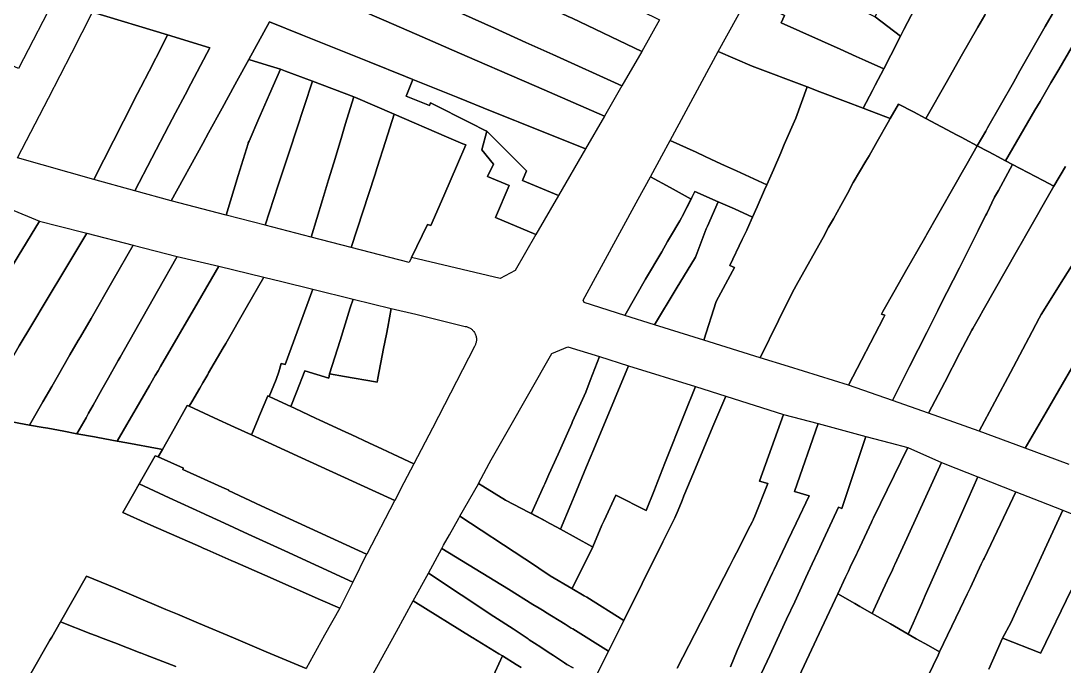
# Model space of a CAD drawing. Header units: metres. Extents: x 3 to 1005126, y 39 to 4383651.
# Drawn here: x 490361 to 490497.1, y 4371329.2 to 4371413.4 of the extents above; entities that cross this region are included whole.
import ezdxf

# ---------------------------------------------------------------- set-up
doc = ezdxf.new("R2010")
doc.units = ezdxf.units.M
doc.header["$MEASUREMENT"] = 0
doc.layers.add('TM_Llucmajor', color=7, linetype='Continuous')

msp = doc.modelspace()

# ---------------------------------------------------------------- linework, layer by layer
at = {"layer": 'TM_Llucmajor', "linetype": 'Continuous', "flags": 128}
for points in [[(490475.72, 4371411.37), (490472.38, 4371413.86), (490473.14, 4371415.47), (490474.72, 4371418.78), (490476.24, 4371421.89), (490476.47, 4371422.5), (490476.92, 4371423.66), (490477.83, 4371426.05), (490477.94, 4371426.33), (490479.63, 4371430.52), (490479.9, 4371431.2), (490479.63, 4371431.26), (490481.44, 4371436), (490485.55, 4371434.02), (490484.03, 4371429.07), (490485.1, 4371428.57), (490483.12, 4371424.47), (490482.8, 4371423.83), (490482.28, 4371424.07), (490480.87, 4371421.34), (490480.56, 4371420.76), (490478.5, 4371416.77), (490476.16, 4371412.25), (490475.72, 4371411.37)], [(490404.31, 4371427.28), (490401.5, 4371428.62), (490403.96, 4371433.55), (490406.93, 4371432.07), (490411.95, 4371429.57), (490414.69, 4371428.21), (490420.77, 4371425.18), (490423.59, 4371423.78), (490425.68, 4371422.74), (490428.38, 4371421.39), (490429.49, 4371420.84), (490431.2, 4371419.99), (490434.61, 4371418.29), (490444.28, 4371413.48), (490441.95, 4371409.38), (490432.89, 4371413.69), (490432.37, 4371413.93), (490429.06, 4371415.51), (490427.21, 4371416.39), (490425.35, 4371417.27), (490421.44, 4371419.13), (490415.86, 4371421.79), (490404.31, 4371427.28)], [(490343.76, 4371426.39), (490346.06, 4371430.82), (490347.94, 4371430.01), (490351.3, 4371428.57), (490352.85, 4371427.91), (490354.23, 4371427.32), (490354.8, 4371427.07), (490358.64, 4371425.43), (490363.23, 4371423.47), (490368.04, 4371421.41), (490365.75, 4371417), (490360.64, 4371407.16), (490351.75, 4371411.14), (490347.55, 4371413.02), (490345.96, 4371413.73), (490343.23, 4371414.95), (490338.83, 4371416.93), (490340.62, 4371420.35), (490343.5, 4371425.89), (490343.76, 4371426.39)], [(490401.74, 4371421.88), (490398.8, 4371423.21), (490399.31, 4371424.22), (490400.22, 4371426.06), (490401.2, 4371428.02), (490401.5, 4371428.62), (490404.31, 4371427.28), (490415.86, 4371421.79), (490421.44, 4371419.13), (490425.35, 4371417.27), (490427.21, 4371416.39), (490429.06, 4371415.51), (490432.37, 4371413.93), (490432.89, 4371413.69), (490441.95, 4371409.38), (490439.36, 4371404.89), (490430.35, 4371408.96), (490426.82, 4371410.55), (490422.75, 4371412.39), (490418.56, 4371414.29), (490417.33, 4371414.84), (490416.2, 4371415.35), (490401.74, 4371421.88)], [(490483.09, 4371398.45), (490479.01, 4371400.6), (490481.85, 4371405.59), (490483.64, 4371408.75), (490485.81, 4371412.55), (490486.71, 4371414.11), (490487.85, 4371416.12), (490490.6, 4371420.96), (490491.22, 4371420.68), (490495.49, 4371429.19), (490502.19, 4371425.94), (490496.87, 4371416.61), (490495.05, 4371413.43), (490494.59, 4371412.64), (490492.5, 4371408.96), (490491.28, 4371406.83), (490490.44, 4371405.33), (490487.05, 4371399.39), (490486.82, 4371398.98), (490485.72, 4371397.07), (490484.09, 4371397.93), (490483.69, 4371398.14), (490483.09, 4371398.45)], [(490487.13, 4371396.32), (490485.72, 4371397.07), (490486.82, 4371398.98), (490487.05, 4371399.39), (490490.44, 4371405.33), (490491.28, 4371406.83), (490492.5, 4371408.96), (490494.59, 4371412.64), (490495.05, 4371413.43), (490496.87, 4371416.61), (490502.19, 4371425.94), (490506.25, 4371423.97), (490503.34, 4371418.98), (490500.78, 4371414.6), (490498.88, 4371411.36), (490498.1, 4371410.01), (490496.35, 4371407.02), (490495.33, 4371405.28), (490493.91, 4371402.85), (490493.23, 4371401.69), (490489.39, 4371395.12), (490488.37, 4371395.68), (490487.87, 4371395.93), (490487.13, 4371396.32)], [(490408.62, 4371413.3), (490396.49, 4371418.57), (490398.37, 4371422.34), (490398.8, 4371423.21), (490401.74, 4371421.88), (490416.2, 4371415.35), (490417.33, 4371414.84), (490418.56, 4371414.29), (490422.75, 4371412.39), (490426.82, 4371410.55), (490430.35, 4371408.96), (490439.36, 4371404.89), (490437.08, 4371400.94), (490428.2, 4371404.79), (490424.68, 4371406.32), (490420.49, 4371408.14), (490417.19, 4371409.58), (490416.08, 4371410.06), (490413.29, 4371411.27), (490408.62, 4371413.3)], [(490467.82, 4371409.65), (490460.15, 4371413.09), (490460.59, 4371414.07), (490460.12, 4371414.28), (490455.73, 4371416.33), (490458.6, 4371421.07), (490462.76, 4371418.82), (490467.63, 4371416.32), (490470.1, 4371415.03), (490472.38, 4371413.86), (490475.72, 4371411.37), (490474.44, 4371408.87), (490473.51, 4371407.1), (490471.08, 4371408.19), (490469.94, 4371408.71), (490467.82, 4371409.65)], [(490463.53, 4371404.73), (490456.34, 4371407.45), (490451.94, 4371409.34), (490455.73, 4371416.33), (490460.12, 4371414.28), (490460.59, 4371414.07), (490460.15, 4371413.09), (490467.82, 4371409.65), (490469.94, 4371408.71), (490471.08, 4371408.19), (490473.51, 4371407.1), (490472.4, 4371404.95), (490472.05, 4371404.28), (490470.85, 4371401.95), (490468.53, 4371402.83), (490465.19, 4371404.1), (490463.53, 4371404.73)], [(490370.45, 4371392.68), (490360.53, 4371395.47), (490364.54, 4371403.27), (490367.58, 4371409.2), (490370.31, 4371414.5), (490380.09, 4371411.52), (490379.46, 4371410.28), (490377.68, 4371406.81), (490376.61, 4371404.72), (490376.18, 4371403.88), (490374.34, 4371400.29), (490370.45, 4371392.68)], [(490393.1, 4371407.57), (490390.69, 4371408.3), (490393.4, 4371413.23), (490397.7, 4371411.5), (490406.39, 4371408), (490411.11, 4371406.1), (490412.09, 4371405.71), (490411.22, 4371403.54), (490414.26, 4371402.32), (490414.4, 4371402.66), (490419.75, 4371399.98), (490421.44, 4371399.12), (490421.73, 4371398.97), (490421.1, 4371396.55), (490422.62, 4371394.68), (490421.84, 4371393.06), (490424.65, 4371391.9), (490422.87, 4371387.69), (490428.14, 4371385.47), (490425.43, 4371380.79), (490423.5, 4371379.77), (490411.92, 4371382.48), (490413.98, 4371386.78), (490414.43, 4371386.67), (490416.11, 4371390.54), (490417.9, 4371394.68), (490418.98, 4371397.17), (490418.62, 4371397.33), (490416.47, 4371398.25), (490409.66, 4371401.18), (490404.59, 4371403.36), (490404.37, 4371403.44), (490398.99, 4371405.47), (490395.49, 4371406.79), (490394.8, 4371407.05), (490393.1, 4371407.57)], [(490375.82, 4371391.2), (490370.45, 4371392.68), (490374.34, 4371400.29), (490376.18, 4371403.88), (490376.61, 4371404.72), (490377.68, 4371406.81), (490379.46, 4371410.28), (490380.09, 4371411.52), (490385.59, 4371409.85), (490384.38, 4371407.53), (490383.13, 4371405.14), (490382.38, 4371403.71), (490381.13, 4371401.34), (490380.27, 4371399.7), (490375.82, 4371391.2)], [(490387.73, 4371388.03), (490380.57, 4371389.89), (490384.67, 4371397.35), (490385.43, 4371398.74), (490387.2, 4371401.96), (490388.88, 4371405), (490389.14, 4371405.48), (490390.69, 4371408.3), (490393.1, 4371407.57), (490394.8, 4371407.05), (490393.38, 4371403.79), (490392.18, 4371401.03), (490392.01, 4371400.64), (490390.72, 4371397.66), (490390.62, 4371397.44), (490390.6, 4371397.37), (490389.31, 4371393.19), (490387.73, 4371388.03)], [(490452.73, 4371394.51), (490452.28, 4371394.72), (490450.98, 4371395.32), (490450.21, 4371395.68), (490449.05, 4371396.21), (490445.67, 4371397.76), (490451.94, 4371409.34), (490456.34, 4371407.45), (490463.53, 4371404.73), (490462.05, 4371400.68), (490460.55, 4371397.23), (490460.08, 4371396.16), (490459.12, 4371393.94), (490458.25, 4371391.98), (490454.3, 4371393.79), (490452.73, 4371394.51)], [(490392.81, 4371386.71), (490387.73, 4371388.03), (490389.31, 4371393.19), (490390.6, 4371397.37), (490390.62, 4371397.44), (490390.72, 4371397.66), (490392.01, 4371400.64), (490392.18, 4371401.03), (490393.38, 4371403.79), (490394.8, 4371407.05), (490395.49, 4371406.79), (490398.99, 4371405.47), (490397.9, 4371402.18), (490396.9, 4371399.13), (490396.04, 4371396.51), (490394.53, 4371391.93), (490392.81, 4371386.71)], [(490398.82, 4371385.15), (490392.81, 4371386.71), (490394.53, 4371391.93), (490396.04, 4371396.51), (490396.9, 4371399.13), (490397.9, 4371402.18), (490398.99, 4371405.47), (490404.37, 4371403.44), (490403.49, 4371400.54), (490403.19, 4371399.55), (490402.73, 4371398.02), (490401.76, 4371394.82), (490401.08, 4371392.6), (490400.29, 4371390.01), (490398.82, 4371385.15)], [(490414.4, 4371402.66), (490414.26, 4371402.32), (490411.22, 4371403.54), (490412.09, 4371405.71), (490415.13, 4371404.48), (490417.94, 4371403.35), (490422.43, 4371401.55), (490425.38, 4371400.36), (490425.84, 4371400.18), (490434.6, 4371396.65), (490431.08, 4371390.57), (490426.38, 4371392.54), (490426.9, 4371393.78), (490423.73, 4371396.96), (490421.73, 4371398.97), (490421.44, 4371399.12), (490419.75, 4371399.98), (490414.4, 4371402.66)], [(490457.38, 4371369.41), (490450.04, 4371371.69), (490451.65, 4371376.74), (490453.8, 4371380.71), (490454.06, 4371381.19), (490453.44, 4371381.43), (490455.06, 4371384.82), (490455.65, 4371386.05), (490455.76, 4371386.27), (490456.41, 4371387.76), (490456.99, 4371389.09), (490457.97, 4371391.33), (490458.25, 4371391.98), (490459.12, 4371393.94), (490460.08, 4371396.16), (490460.55, 4371397.23), (490462.05, 4371400.68), (490463.53, 4371404.73), (490465.19, 4371404.1), (490468.53, 4371402.83), (490470.85, 4371401.95), (490471.07, 4371401.87), (490474.37, 4371400.62), (490474.11, 4371400.16), (490472.66, 4371397.62), (490472.44, 4371397.24), (490471.6, 4371395.77), (490471.18, 4371395.04), (490469.53, 4371392.26), (490468.78, 4371390.84), (490467.9, 4371389.26), (490466.95, 4371387.54), (490466.33, 4371386.43), (490465.6, 4371385.1), (490463.87, 4371382.01), (490463.64, 4371381.61), (490462.32, 4371379.24), (490461.62, 4371377.97), (490459.79, 4371374.29), (490457.38, 4371369.41)], [(490404.02, 4371383.79), (490398.82, 4371385.15), (490400.29, 4371390.01), (490401.08, 4371392.6), (490401.76, 4371394.82), (490402.73, 4371398.02), (490403.19, 4371399.55), (490403.49, 4371400.54), (490404.37, 4371403.44), (490404.59, 4371403.36), (490409.66, 4371401.18), (490408.53, 4371397.61), (490407.42, 4371394.21), (490407.11, 4371393.25), (490404.02, 4371383.79)], [(490461.08, 4371368.26), (490457.38, 4371369.41), (490459.79, 4371374.29), (490461.62, 4371377.97), (490462.32, 4371379.24), (490463.64, 4371381.61), (490463.87, 4371382.01), (490465.6, 4371385.1), (490466.33, 4371386.43), (490466.95, 4371387.54), (490467.9, 4371389.26), (490468.78, 4371390.84), (490469.53, 4371392.26), (490471.18, 4371395.04), (490471.6, 4371395.77), (490472.44, 4371397.24), (490472.66, 4371397.62), (490474.11, 4371400.16), (490474.37, 4371400.62), (490475.44, 4371402.5), (490477.38, 4371401.47), (490479.01, 4371400.6), (490483.09, 4371398.45), (490483.69, 4371398.14), (490484.09, 4371397.93), (490485.72, 4371397.07), (490484.4, 4371394.74), (490483.59, 4371393.32), (490483.03, 4371392.31), (490480.53, 4371387.95), (490479.1, 4371385.45), (490479, 4371385.28), (490477.85, 4371383.25), (490476.55, 4371380.98), (490475.41, 4371378.96), (490474.85, 4371377.96), (490473.4, 4371375.43), (490473.22, 4371375.12), (490473.67, 4371374.96), (490473.49, 4371374.61), (490468.93, 4371365.82), (490461.08, 4371368.26)], [(490411.92, 4371382.48), (490411.61, 4371381.82), (490404.02, 4371383.79), (490407.11, 4371393.25), (490407.42, 4371394.21), (490408.53, 4371397.61), (490409.66, 4371401.18), (490416.47, 4371398.25), (490418.62, 4371397.33), (490418.98, 4371397.17), (490417.9, 4371394.68), (490416.11, 4371390.54), (490414.43, 4371386.67), (490413.98, 4371386.78), (490411.92, 4371382.48)], [(490421.84, 4371393.06), (490422.62, 4371394.68), (490421.1, 4371396.55), (490421.73, 4371398.97), (490423.73, 4371396.96), (490426.9, 4371393.78), (490426.38, 4371392.54), (490431.08, 4371390.57), (490428.14, 4371385.47), (490422.87, 4371387.69), (490424.65, 4371391.9), (490421.84, 4371393.06)], [(490445.66, 4371391.62), (490443.09, 4371393.03), (490444.58, 4371395.77), (490445.67, 4371397.76), (490449.05, 4371396.21), (490450.21, 4371395.68), (490450.98, 4371395.32), (490452.28, 4371394.72), (490452.73, 4371394.51), (490454.3, 4371393.79), (490458.25, 4371391.98), (490457.97, 4371391.33), (490456.99, 4371389.09), (490456.41, 4371387.76), (490454.06, 4371388.82), (490451.92, 4371389.76), (490448.89, 4371391.11), (490448.49, 4371390.3), (490448.39, 4371390.12), (490447.63, 4371390.54), (490445.66, 4371391.62)], [(490474.66, 4371363.83), (490468.93, 4371365.82), (490473.49, 4371374.61), (490473.67, 4371374.96), (490473.22, 4371375.12), (490473.4, 4371375.43), (490474.85, 4371377.96), (490475.41, 4371378.96), (490476.55, 4371380.98), (490477.85, 4371383.25), (490479, 4371385.28), (490479.1, 4371385.45), (490480.53, 4371387.95), (490483.03, 4371392.31), (490483.59, 4371393.32), (490484.4, 4371394.74), (490485.72, 4371397.07), (490487.13, 4371396.32), (490487.87, 4371395.93), (490488.37, 4371395.68), (490489.39, 4371395.12), (490490.32, 4371394.64), (490488.47, 4371391.24), (490487.98, 4371390.34), (490486.96, 4371388.24), (490486.84, 4371388.01), (490486.42, 4371387.18), (490485.84, 4371386.03), (490483.39, 4371381.16), (490481.76, 4371377.93), (490480.94, 4371376.3), (490480.58, 4371375.58), (490479.14, 4371372.73), (490476.89, 4371368.26), (490474.66, 4371363.83)], [(490479.37, 4371362.2), (490474.66, 4371363.83), (490476.89, 4371368.26), (490479.14, 4371372.73), (490480.58, 4371375.58), (490480.94, 4371376.3), (490481.76, 4371377.93), (490483.39, 4371381.16), (490485.84, 4371386.03), (490486.42, 4371387.18), (490486.84, 4371388.01), (490486.96, 4371388.24), (490487.98, 4371390.34), (490488.47, 4371391.24), (490490.32, 4371394.64), (490494.31, 4371392.53), (490495.69, 4371391.8), (490492.01, 4371385.33), (490491.6, 4371384.61), (490490.96, 4371383.49), (490486.48, 4371375.62), (490485.99, 4371374.75), (490485.13, 4371373.25), (490485.03, 4371373.03), (490483.46, 4371370.05), (490481.47, 4371366.25), (490479.37, 4371362.2)], [(490441.5, 4371390.11), (490443.09, 4371393.03), (490445.66, 4371391.62), (490447.63, 4371390.54), (490448.39, 4371390.12), (490447.22, 4371387.84), (490447.12, 4371387.65), (490446.9, 4371387.28), (490445.71, 4371385.21), (490445.33, 4371384.57), (490444.55, 4371383.25), (490442.42, 4371379.66), (490439.73, 4371374.93), (490434.44, 4371376.6), (490434.3, 4371376.91), (490441.5, 4371390.11)], [(490443.63, 4371373.71), (490439.73, 4371374.93), (490442.42, 4371379.66), (490444.55, 4371383.25), (490445.33, 4371384.57), (490445.71, 4371385.21), (490446.9, 4371387.28), (490447.12, 4371387.65), (490447.22, 4371387.84), (490448.49, 4371390.3), (490448.89, 4371391.11), (490451.92, 4371389.76), (490450.51, 4371386.59), (490450.34, 4371386.21), (490449.17, 4371383.08), (490448.96, 4371382.52), (490446.46, 4371378.39), (490443.63, 4371373.71)], [(490348.68, 4371363.1), (490347.19, 4371363.71), (490340.83, 4371366.31), (490342.61, 4371369.1), (490344.84, 4371372.57), (490345.56, 4371373.7), (490345.89, 4371374.22), (490347.83, 4371377.24), (490348.37, 4371378.08), (490350.56, 4371381.5), (490350.94, 4371382.09), (490356.14, 4371390.21), (490363.39, 4371387.22), (490360.61, 4371382.67), (490358.05, 4371378.46), (490356.31, 4371375.61), (490354.58, 4371372.78), (490354.36, 4371372.42), (490353.57, 4371371.11), (490352.2, 4371368.88), (490352.13, 4371368.76), (490351.24, 4371367.3), (490348.68, 4371363.1)], [(490450.04, 4371371.69), (490443.63, 4371373.71), (490446.46, 4371378.39), (490448.96, 4371382.52), (490449.17, 4371383.08), (490450.34, 4371386.21), (490450.51, 4371386.59), (490451.92, 4371389.76), (490454.06, 4371388.82), (490456.41, 4371387.76), (490455.76, 4371386.27), (490455.65, 4371386.05), (490455.06, 4371384.82), (490453.44, 4371381.43), (490454.06, 4371381.19), (490453.8, 4371380.71), (490451.65, 4371376.74), (490450.04, 4371371.69)], [(490355.33, 4371361.88), (490348.68, 4371363.1), (490351.24, 4371367.3), (490352.13, 4371368.76), (490352.2, 4371368.88), (490353.57, 4371371.11), (490354.36, 4371372.42), (490354.58, 4371372.78), (490356.31, 4371375.61), (490358.05, 4371378.46), (490360.61, 4371382.67), (490363.39, 4371387.22), (490365.79, 4371386.61), (490369.54, 4371385.65), (490367.73, 4371382.61), (490366.81, 4371381.08), (490364.26, 4371376.82), (490362.39, 4371373.69), (490360.75, 4371370.95), (490359.5, 4371368.86), (490358.14, 4371366.57), (490357.57, 4371365.62), (490357.13, 4371364.88), (490355.33, 4371361.88)], [(490362.07, 4371360.64), (490355.33, 4371361.88), (490357.13, 4371364.88), (490357.57, 4371365.62), (490358.14, 4371366.57), (490359.5, 4371368.86), (490360.75, 4371370.95), (490362.39, 4371373.69), (490364.26, 4371376.82), (490366.81, 4371381.08), (490367.73, 4371382.61), (490369.54, 4371385.65), (490375.62, 4371384.1), (490372.96, 4371379.5), (490370.1, 4371374.55), (490368.71, 4371372.14), (490368.44, 4371371.68), (490367.35, 4371369.79), (490366.42, 4371368.18), (490365.84, 4371367.18), (490364.97, 4371365.68), (490363.81, 4371363.65), (490362.07, 4371360.64)], [(490363.86, 4371360.32), (490362.07, 4371360.64), (490363.81, 4371363.65), (490364.97, 4371365.68), (490365.84, 4371367.18), (490366.42, 4371368.18), (490367.35, 4371369.79), (490368.44, 4371371.68), (490368.71, 4371372.14), (490370.1, 4371374.55), (490372.96, 4371379.5), (490375.62, 4371384.1), (490381.33, 4371382.64), (490378.77, 4371378.1), (490373.9, 4371369.49), (490373.66, 4371369.07), (490372.37, 4371366.78), (490371.53, 4371365.29), (490370.37, 4371363.24), (490369.79, 4371362.2), (490369.45, 4371361.6), (490368.27, 4371359.51), (490366.55, 4371359.82), (490364.46, 4371360.21), (490363.86, 4371360.32)], [(490371.01, 4371359.01), (490370.55, 4371359.09), (490368.27, 4371359.51), (490369.45, 4371361.6), (490369.79, 4371362.2), (490370.37, 4371363.24), (490371.53, 4371365.29), (490372.37, 4371366.78), (490373.66, 4371369.07), (490373.9, 4371369.49), (490378.77, 4371378.1), (490381.33, 4371382.64), (490386.76, 4371381.35), (490384.07, 4371376.72), (490379.18, 4371368.28), (490378.85, 4371367.72), (490378.49, 4371367.09), (490377.9, 4371366.08), (490377.74, 4371365.81), (490375.98, 4371362.78), (490374.77, 4371360.7), (490374.31, 4371359.9), (490373.52, 4371358.54), (490371.01, 4371359.01)], [(490379.43, 4371357.46), (490379, 4371357.54), (490374.79, 4371358.31), (490373.52, 4371358.54), (490374.31, 4371359.9), (490374.77, 4371360.7), (490375.98, 4371362.78), (490377.74, 4371365.81), (490377.9, 4371366.08), (490378.49, 4371367.09), (490378.85, 4371367.72), (490379.18, 4371368.28), (490384.07, 4371376.72), (490386.76, 4371381.35), (490392.66, 4371379.91), (490390.35, 4371375.92), (490387.67, 4371371.28), (490387.34, 4371370.71), (490385.45, 4371367.44), (490385.34, 4371367.25), (490384.69, 4371366.13), (490384.29, 4371365.43), (490383.26, 4371363.65), (490382.92, 4371363.08), (490382.65, 4371363.2), (490380.95, 4371360.16), (490379.43, 4371357.46)], [(490386.15, 4371361.59), (490382.92, 4371363.08), (490383.26, 4371363.65), (490384.29, 4371365.43), (490384.69, 4371366.13), (490385.34, 4371367.25), (490385.45, 4371367.44), (490387.34, 4371370.71), (490387.67, 4371371.28), (490390.35, 4371375.92), (490392.66, 4371379.91), (490395.01, 4371379.34), (490399.06, 4371378.35), (490395.43, 4371368.54), (490394.9, 4371368.68), (490394.6, 4371367.57), (490394.25, 4371366.56), (490393.35, 4371364.36), (490393.18, 4371364.44), (490392.09, 4371361.87), (490391.83, 4371361.24), (490391.04, 4371359.35), (490388.83, 4371360.36), (490386.15, 4371361.59)], [(490396.18, 4371363.04), (490394, 4371364.06), (490393.35, 4371364.36), (490394.25, 4371366.56), (490394.6, 4371367.57), (490394.9, 4371368.68), (490395.43, 4371368.54), (490399.06, 4371378.35), (490404.29, 4371377.07), (490403.93, 4371375.92), (490402.6, 4371371.68), (490401.22, 4371367.3), (490401.11, 4371366.76), (490398, 4371367.73), (490396.92, 4371364.94), (490396.18, 4371363.04)], [(490407.45, 4371366.25), (490407.22, 4371366.29), (490403.19, 4371366.97), (490401.22, 4371367.3), (490402.6, 4371371.68), (490403.93, 4371375.92), (490404.29, 4371377.07), (490409.27, 4371375.86), (490408.81, 4371373.42), (490408.63, 4371372.47), (490408.28, 4371370.61), (490407.54, 4371366.74), (490407.45, 4371366.25)], [(490396.66, 4371362.82), (490396.18, 4371363.04), (490396.92, 4371364.94), (490398, 4371367.73), (490401.11, 4371366.76), (490401.22, 4371367.3), (490403.19, 4371366.97), (490407.22, 4371366.29), (490407.45, 4371366.25), (490407.54, 4371366.74), (490408.28, 4371370.61), (490408.63, 4371372.47), (490408.81, 4371373.42), (490409.27, 4371375.86), (490412.48, 4371375.08), (490418.9, 4371373.51), (490418.99, 4371373.49), (490419.08, 4371373.47), (490419.18, 4371373.45), (490419.27, 4371373.41), (490419.36, 4371373.37), (490419.46, 4371373.33), (490419.55, 4371373.28), (490419.64, 4371373.22), (490419.73, 4371373.15), (490419.81, 4371373.08), (490419.89, 4371373), (490419.97, 4371372.91), (490420.04, 4371372.82), (490420.11, 4371372.73), (490420.17, 4371372.63), (490420.22, 4371372.52), (490420.26, 4371372.42), (490420.3, 4371372.3), (490420.33, 4371372.19), (490420.35, 4371372.08), (490420.37, 4371371.97), (490420.37, 4371371.85), (490420.37, 4371371.74), (490420.37, 4371371.63), (490420.35, 4371371.52), (490420.33, 4371371.42), (490420.31, 4371371.32), (490420.28, 4371371.22), (490420.24, 4371371.13), (490420.2, 4371371.04), (490420.16, 4371370.96), (490420.11, 4371370.88), (490414.64, 4371360.21), (490412.22, 4371355.58), (490409.53, 4371356.83), (490408.06, 4371357.52), (490406.45, 4371358.27), (490404.04, 4371359.39), (490403.73, 4371359.53), (490402.76, 4371359.98), (490399.86, 4371361.33), (490399.48, 4371361.51), (490396.66, 4371362.82)], [(490427.58, 4371349.13), (490427.55, 4371349.08), (490427.28, 4371349.22), (490424.16, 4371350.83), (490421.2, 4371352.68), (490420.66, 4371353.02), (490422.05, 4371355.64), (490422.31, 4371356.1), (490424.38, 4371359.75), (490430.21, 4371369.99), (490432.29, 4371370.85), (490436.43, 4371369.56), (490435.24, 4371366.46), (490434.65, 4371364.91), (490432.93, 4371361.08), (490432.83, 4371360.85), (490432.26, 4371359.58), (490431.03, 4371356.85), (490429.84, 4371354.18), (490429.3, 4371352.98), (490429.19, 4371352.73), (490427.58, 4371349.13)], [(490427.58, 4371349.13), (490429.19, 4371352.73), (490429.3, 4371352.98), (490429.84, 4371354.18), (490431.03, 4371356.85), (490432.26, 4371359.58), (490432.83, 4371360.85), (490432.93, 4371361.08), (490434.65, 4371364.91), (490435.24, 4371366.46), (490436.43, 4371369.56), (490440.24, 4371368.38), (490436.58, 4371359.6), (490436.44, 4371359.26), (490435.71, 4371357.51), (490434.76, 4371355.23), (490433.14, 4371351.33), (490432.7, 4371350.28), (490431.35, 4371347.06), (490429.5, 4371348.07), (490429.45, 4371348.1), (490427.55, 4371349.08), (490427.58, 4371349.13)], [(490436.75, 4371347.59), (490435.55, 4371344.74), (490435.45, 4371344.8), (490431.35, 4371347.06), (490432.7, 4371350.28), (490433.14, 4371351.33), (490434.76, 4371355.23), (490435.71, 4371357.51), (490436.44, 4371359.26), (490436.58, 4371359.6), (490440.24, 4371368.38), (490448.97, 4371365.67), (490447.54, 4371362.08), (490444.98, 4371355.65), (490443.75, 4371352.54), (490443.61, 4371352.2), (490442.53, 4371349.49), (490438.57, 4371351.51), (490437.03, 4371348.19), (490436.75, 4371347.59)], [(490436.75, 4371347.59), (490437.03, 4371348.19), (490438.57, 4371351.51), (490442.53, 4371349.49), (490443.61, 4371352.2), (490443.75, 4371352.54), (490444.98, 4371355.65), (490447.54, 4371362.08), (490448.97, 4371365.67), (490452.9, 4371364.42), (490451.36, 4371360.75), (490448.62, 4371354.18), (490447.59, 4371351.72), (490447.45, 4371351.39), (490447.21, 4371350.81), (490446.68, 4371349.53), (490446.26, 4371348.53), (490445.96, 4371347.92), (490444.72, 4371345.42), (490442.01, 4371339.98), (490439.62, 4371335.16), (490434.77, 4371338.17), (490434.43, 4371338.38), (490432.84, 4371339.31), (490432.86, 4371339.35), (490433.59, 4371340.81), (490435.55, 4371344.74), (490436.75, 4371347.59)], [(490397.55, 4371356.38), (490391.04, 4371359.35), (490391.83, 4371361.24), (490392.09, 4371361.87), (490393.18, 4371364.44), (490393.35, 4371364.36), (490394, 4371364.06), (490396.18, 4371363.04), (490396.66, 4371362.82), (490399.48, 4371361.51), (490399.86, 4371361.33), (490402.76, 4371359.98), (490403.73, 4371359.53), (490404.04, 4371359.39), (490406.45, 4371358.27), (490408.06, 4371357.52), (490409.53, 4371356.83), (490412.22, 4371355.58), (490410.92, 4371353.1), (490409.73, 4371350.81), (490406.79, 4371352.16), (490397.55, 4371356.38)], [(490406.07, 4371343.81), (490406.06, 4371343.79), (490392.32, 4371350.11), (490388.04, 4371352.08), (490388.08, 4371352.14), (490387.17, 4371352.55), (490382.09, 4371354.84), (490382.14, 4371354.95), (490382.16, 4371355), (490378.87, 4371356.47), (490379.43, 4371357.46), (490380.95, 4371360.16), (490382.65, 4371363.2), (490382.92, 4371363.08), (490386.15, 4371361.59), (490388.83, 4371360.36), (490391.04, 4371359.35), (490397.55, 4371356.38), (490406.79, 4371352.16), (490409.73, 4371350.81), (490409.69, 4371350.74), (490406.07, 4371343.81)], [(490378.87, 4371356.47), (490382.16, 4371355), (490382.14, 4371354.95), (490382.09, 4371354.84), (490387.17, 4371352.55), (490388.08, 4371352.14), (490388.04, 4371352.08), (490392.32, 4371350.11), (490406.06, 4371343.79), (490404.24, 4371340.15), (490395.39, 4371344.22), (490390.61, 4371346.41), (490387.52, 4371347.83), (490385.43, 4371348.79), (490385.13, 4371348.93), (490384.87, 4371349.04), (490380.31, 4371351.14), (490376.38, 4371352.95), (490378.49, 4371356.64), (490378.87, 4371356.47)], [(490472.03, 4371336.06), (490470.4, 4371336.99), (490469.76, 4371337.36), (490467.53, 4371338.63), (490468.54, 4371340.79), (490468.9, 4371341.56), (490469.16, 4371342.12), (490470, 4371343.9), (490470.08, 4371344.06), (490471.93, 4371347.96), (490472.03, 4371348.18), (490472.2, 4371348.54), (490476.68, 4371357.69), (490481.07, 4371355.76), (490476.73, 4371346.31), (490476.52, 4371345.85), (490474.96, 4371342.44), (490474.88, 4371342.28), (490474.64, 4371341.77), (490474.02, 4371340.41), (490473.97, 4371340.3), (490473.16, 4371338.52), (490472.03, 4371336.06)], [(490476.72, 4371333.37), (490474.4, 4371334.7), (490472.03, 4371336.06), (490473.16, 4371338.52), (490473.97, 4371340.3), (490474.02, 4371340.41), (490474.64, 4371341.77), (490474.88, 4371342.28), (490474.96, 4371342.44), (490476.52, 4371345.85), (490476.73, 4371346.31), (490481.07, 4371355.76), (490482.94, 4371355.02), (490485.79, 4371353.9), (490484.48, 4371350.93), (490481.58, 4371344.38), (490479.85, 4371340.45), (490478.94, 4371338.4), (490478.48, 4371337.35), (490477.96, 4371336.18), (490477.34, 4371334.79), (490476.72, 4371333.37)], [(490477.77, 4371332.77), (490476.72, 4371333.37), (490477.34, 4371334.79), (490477.96, 4371336.18), (490478.48, 4371337.35), (490478.94, 4371338.4), (490479.85, 4371340.45), (490481.58, 4371344.38), (490484.48, 4371350.93), (490485.79, 4371353.9), (490490.76, 4371351.94), (490488.75, 4371347.72), (490486.61, 4371343.23), (490486.54, 4371343.08), (490486.25, 4371342.48), (490484.82, 4371339.45), (490484.48, 4371338.74), (490484.41, 4371338.59), (490483.49, 4371336.66), (490481.85, 4371333.22), (490480.81, 4371331.04), (490479.34, 4371331.88), (490477.77, 4371332.77)], [(490377.51, 4371347.75), (490374.25, 4371349.21), (490375.64, 4371351.65), (490376.38, 4371352.95), (490380.31, 4371351.14), (490384.87, 4371349.04), (490385.13, 4371348.93), (490385.43, 4371348.79), (490387.52, 4371347.83), (490390.61, 4371346.41), (490395.39, 4371344.22), (490404.24, 4371340.15), (490402.55, 4371336.76), (490400.05, 4371337.86), (490392.78, 4371341.06), (490388.91, 4371342.75), (490388.39, 4371342.99), (490385.26, 4371344.36), (490384.73, 4371344.6), (490384.4, 4371344.75), (490378.91, 4371347.16), (490378.6, 4371347.29), (490377.51, 4371347.75)], [(490432.86, 4371339.35), (490432.84, 4371339.31), (490430.02, 4371340.98), (490427.05, 4371342.95), (490426.7, 4371343.18), (490418.21, 4371348.74), (490420.64, 4371352.99), (490420.66, 4371353.02), (490421.2, 4371352.68), (490424.16, 4371350.83), (490427.28, 4371349.22), (490429.45, 4371348.1), (490429.5, 4371348.07), (490431.35, 4371347.06), (490435.45, 4371344.8), (490435.55, 4371344.74), (490433.59, 4371340.81), (490432.86, 4371339.35)], [(490434.43, 4371338.38), (490434.77, 4371338.17), (490439.62, 4371335.16), (490437.62, 4371331.16), (490432.94, 4371334.05), (490432.76, 4371334.16), (490432.2, 4371334.5), (490431.96, 4371334.65), (490429.39, 4371336.24), (490429.23, 4371336.34), (490428.55, 4371336.76), (490427.76, 4371337.24), (490424.55, 4371339.23), (490415.87, 4371344.54), (490416.1, 4371344.96), (490416.86, 4371346.33), (490418.08, 4371348.51), (490418.21, 4371348.74), (490426.7, 4371343.18), (490427.05, 4371342.95), (490430.02, 4371340.98), (490432.84, 4371339.31), (490434.43, 4371338.38)], [(490490.09, 4371334.84), (490490.75, 4371336.28), (490490.94, 4371336.68), (490492.83, 4371340.77), (490494.8, 4371345.02), (490496.88, 4371349.53), (490502.6, 4371347.24), (490500.49, 4371342.93), (490500.25, 4371343.03), (490498.28, 4371338.98), (490497.99, 4371339.12), (490494.02, 4371330.91), (490494.01, 4371330.88), (490493.81, 4371330.95), (490489.13, 4371332.78), (490489.02, 4371332.82), (490490.09, 4371334.84)], [(490408.3, 4371300.35), (490395.26, 4371307.67), (490400.35, 4371316.74), (490403.59, 4371322.5), (490406.01, 4371326.54), (490409.94, 4371333.72), (490412.12, 4371337.7), (490419.84, 4371332.94), (490419.91, 4371332.9), (490423.3, 4371330.81), (490423.78, 4371330.52), (490421.86, 4371326.38), (490421.7, 4371326.02), (490418.51, 4371319.13), (490416.49, 4371315.44), (490416.32, 4371315.13), (490415.78, 4371314.15), (490413.36, 4371309.72), (490408.3, 4371300.35)]]:
    msp.add_lwpolyline(points, close=True, dxfattribs=at)
for points in [[(490396.49, 4371418.57), (490408.62, 4371413.3), (490413.29, 4371411.27), (490416.08, 4371410.06), (490417.19, 4371409.58), (490420.49, 4371408.14), (490424.68, 4371406.32), (490428.2, 4371404.79), (490437.08, 4371400.94), (490434.6, 4371396.65), (490425.84, 4371400.18), (490425.38, 4371400.36), (490422.43, 4371401.55), (490417.94, 4371403.35), (490415.13, 4371404.48), (490412.09, 4371405.71), (490411.11, 4371406.1), (490406.39, 4371408), (490397.7, 4371411.5), (490393.4, 4371413.23), (490390.69, 4371408.3), (490389.14, 4371405.48), (490388.88, 4371405), (490387.2, 4371401.96), (490385.43, 4371398.74), (490384.67, 4371397.35), (490380.57, 4371389.89), (490375.82, 4371391.2), (490380.27, 4371399.7), (490381.13, 4371401.34), (490382.38, 4371403.71), (490383.13, 4371405.14), (490384.38, 4371407.53), (490385.59, 4371409.85), (490380.09, 4371411.52), (490380.09, 4371411.52), (490370.31, 4371414.5)], [(490486.71, 4371414.11), (490485.81, 4371412.55), (490483.64, 4371408.75), (490481.85, 4371405.59), (490479.01, 4371400.6), (490477.38, 4371401.47), (490475.44, 4371402.5), (490474.37, 4371400.62), (490471.07, 4371401.87), (490471.07, 4371401.87), (490470.85, 4371401.95), (490472.05, 4371404.28), (490472.4, 4371404.95), (490473.51, 4371407.1), (490474.44, 4371408.87), (490475.72, 4371411.37), (490476.16, 4371412.25), (490478.5, 4371416.77)], [(490497.23, 4371394.34), (490495.69, 4371391.8), (490494.31, 4371392.53), (490490.32, 4371394.64), (490490.32, 4371394.64), (490489.39, 4371395.12), (490493.23, 4371401.69), (490493.91, 4371402.85), (490495.33, 4371405.28), (490496.35, 4371407.02), (490498.1, 4371410.01)], [(490498.53, 4371382.18), (490496.46, 4371378.89), (490495, 4371376.57), (490494.05, 4371375.07), (490493.78, 4371374.57), (490492.43, 4371372.01), (490492.04, 4371371.28), (490490.04, 4371367.51), (490485.96, 4371359.84), (490485.96, 4371359.84), (490479.37, 4371362.2), (490481.47, 4371366.25), (490483.46, 4371370.05), (490485.03, 4371373.03), (490485.13, 4371373.25), (490485.99, 4371374.75), (490486.48, 4371375.62), (490490.96, 4371383.49), (490491.6, 4371384.61), (490492.01, 4371385.33), (490495.69, 4371391.8), (490497.23, 4371394.34)], [(490498.54, 4371368.94), (490496.31, 4371365.1), (490494.71, 4371362.32), (490491.97, 4371357.62), (490491.97, 4371357.62), (490485.96, 4371359.84), (490490.04, 4371367.51), (490492.04, 4371371.28), (490492.43, 4371372.01), (490493.78, 4371374.57), (490494.05, 4371375.07), (490495, 4371376.57), (490496.46, 4371378.89), (490498.53, 4371382.18)], [(490497.71, 4371355.51), (490491.97, 4371357.62), (490494.71, 4371362.32), (490496.31, 4371365.1), (490498.54, 4371368.94)], [(490435.78, 4371327.48), (490437.62, 4371331.16), (490439.62, 4371335.16), (490442.01, 4371339.98), (490444.72, 4371345.42), (490445.96, 4371347.92), (490446.26, 4371348.53), (490446.68, 4371349.53), (490447.21, 4371350.81), (490447.45, 4371351.39), (490447.59, 4371351.72), (490448.62, 4371354.18), (490451.36, 4371360.75), (490452.9, 4371364.42), (490460.45, 4371362.03), (490457.32, 4371353.32), (490458.4, 4371353), (490456.7, 4371348.77), (490456.53, 4371348.35), (490456.49, 4371348.24), (490456.39, 4371348.05), (490456.1, 4371347.47), (490455.05, 4371345.43), (490454.69, 4371344.72), (490453.93, 4371343.24), (490453.39, 4371342.18), (490446.58, 4371328.91)], [(490355.33, 4371361.88), (490362.07, 4371360.64), (490363.86, 4371360.32), (490364.46, 4371360.21), (490366.55, 4371359.82), (490368.27, 4371359.51), (490370.55, 4371359.09), (490371.01, 4371359.01), (490373.52, 4371358.54), (490374.79, 4371358.31), (490379, 4371357.54), (490379, 4371357.54), (490379.43, 4371357.46), (490378.87, 4371356.47), (490378.49, 4371356.64), (490376.38, 4371352.95), (490375.64, 4371351.65), (490374.25, 4371349.21), (490377.51, 4371347.75), (490378.6, 4371347.29), (490378.91, 4371347.16), (490384.4, 4371344.75), (490384.73, 4371344.6), (490385.26, 4371344.36), (490388.39, 4371342.99), (490388.91, 4371342.75), (490392.78, 4371341.06), (490400.05, 4371337.86), (490402.55, 4371336.76), (490400.58, 4371333.23), (490398.16, 4371328.89), (490392.97, 4371331.07), (490388.69, 4371332.88), (490384.12, 4371334.8), (490381.39, 4371335.95), (490379.85, 4371336.6), (490375.68, 4371338.35), (490373.33, 4371339.34), (490369.53, 4371340.94), (490366.12, 4371334.96), (490364.99, 4371332.99), (490364.74, 4371332.56), (490362.26, 4371328.21)], [(490446.58, 4371328.91), (490453.39, 4371342.18), (490453.93, 4371343.24), (490454.69, 4371344.72), (490455.05, 4371345.43), (490456.1, 4371347.47), (490456.39, 4371348.05), (490456.49, 4371348.24), (490456.53, 4371348.35), (490456.7, 4371348.77), (490458.4, 4371353), (490457.32, 4371353.32), (490460.45, 4371362.03), (490464.98, 4371360.82), (490461.89, 4371351.98), (490463.78, 4371351.42), (490462.08, 4371347.83), (490461.52, 4371346.66), (490461.06, 4371345.68), (490459.22, 4371341.8), (490459, 4371341.34), (490456.64, 4371336.38), (490455.4, 4371333.51), (490454.41, 4371331.21), (490453.51, 4371329.12)], [(490453.51, 4371329.12), (490454.41, 4371331.21), (490455.4, 4371333.51), (490456.64, 4371336.38), (490459, 4371341.34), (490459.22, 4371341.8), (490461.06, 4371345.68), (490461.52, 4371346.66), (490462.08, 4371347.83), (490463.78, 4371351.42), (490461.89, 4371351.98), (490464.98, 4371360.82), (490471.18, 4371359.16), (490469.92, 4371355.38), (490468.97, 4371352.51), (490468.05, 4371349.74), (490467.63, 4371349.91), (490465.67, 4371345.69), (490464.92, 4371344.08), (490464.2, 4371342.54), (490463.37, 4371340.76), (490462.78, 4371339.5), (490461.9, 4371337.6), (490460.83, 4371335.3), (490458.64, 4371330.6), (490457.56, 4371328.28)], [(490457.56, 4371328.28), (490458.64, 4371330.6), (490460.83, 4371335.3), (490461.9, 4371337.6), (490462.78, 4371339.5), (490463.37, 4371340.76), (490464.2, 4371342.54), (490464.92, 4371344.08), (490465.67, 4371345.69), (490467.63, 4371349.91), (490468.05, 4371349.74), (490468.97, 4371352.51), (490469.92, 4371355.38), (490471.18, 4371359.16), (490474.35, 4371358.31), (490476.68, 4371357.69), (490472.2, 4371348.54), (490472.03, 4371348.18), (490471.93, 4371347.96), (490470.08, 4371344.06), (490470, 4371343.9), (490469.16, 4371342.12), (490468.9, 4371341.56), (490468.54, 4371340.79), (490467.53, 4371338.63), (490465.74, 4371334.82), (490461.47, 4371325.75)], [(490479.33, 4371327.92), (490480.62, 4371330.63), (490480.62, 4371330.63), (490480.81, 4371331.04), (490481.85, 4371333.22), (490483.49, 4371336.66), (490484.41, 4371338.59), (490484.48, 4371338.74), (490484.82, 4371339.45), (490486.25, 4371342.48), (490486.54, 4371343.08), (490486.61, 4371343.23), (490488.75, 4371347.72), (490490.76, 4371351.94), (490493.87, 4371350.72), (490496.88, 4371349.53), (490494.8, 4371345.02), (490492.83, 4371340.77), (490490.94, 4371336.68), (490490.75, 4371336.28), (490490.09, 4371334.84), (490489.02, 4371332.82), (490487.25, 4371328.8)], [(490487.25, 4371328.8), (490489.02, 4371332.82), (490489.13, 4371332.78), (490493.81, 4371330.95), (490494.01, 4371330.88), (490494.02, 4371330.91), (490497.99, 4371339.12), (490498.28, 4371338.98), (490500.25, 4371343.03), (490500.49, 4371342.93), (490502.6, 4371347.24), (490503.11, 4371347.03), (490511.15, 4371343.81), (490511.22, 4371343.98), (490521.7, 4371339.79), (490522.51, 4371337.23), (490508.01, 4371313.36)], [(490432.99, 4371328.98), (490432.18, 4371329.41), (490431.87, 4371329.62), (490430.44, 4371330.56), (490430.08, 4371330.8), (490428.45, 4371331.87), (490428.31, 4371331.96), (490427.28, 4371332.64), (490427.12, 4371332.75), (490427.12, 4371332.75), (490425.16, 4371334.04), (490422.67, 4371335.68), (490414.11, 4371341.32), (490415.87, 4371344.54), (490424.55, 4371339.23), (490427.76, 4371337.24), (490428.55, 4371336.76), (490429.23, 4371336.34), (490429.39, 4371336.24), (490431.96, 4371334.65), (490432.2, 4371334.5), (490432.76, 4371334.16), (490432.94, 4371334.05), (490437.62, 4371331.16), (490435.78, 4371327.48)], [(490381.16, 4371329.13), (490377.19, 4371330.67), (490376.57, 4371330.91), (490376.5, 4371330.94), (490374.87, 4371331.57), (490373.19, 4371332.22), (490373.09, 4371332.26), (490371.69, 4371332.8), (490370.69, 4371333.19), (490370.09, 4371333.42), (490370.09, 4371333.42), (490366.12, 4371334.96), (490369.53, 4371340.94), (490373.33, 4371339.34), (490375.68, 4371338.35), (490379.85, 4371336.6), (490381.39, 4371335.95), (490384.12, 4371334.8), (490388.69, 4371332.88), (490392.97, 4371331.07), (490398.16, 4371328.89)], [(490426.2, 4371329.03), (490425.58, 4371329.41), (490423.78, 4371330.52), (490423.3, 4371330.81), (490419.91, 4371332.9), (490419.84, 4371332.94), (490419.84, 4371332.94), (490412.12, 4371337.7), (490414.11, 4371341.32), (490422.67, 4371335.68), (490425.16, 4371334.04), (490427.12, 4371332.75), (490427.28, 4371332.64), (490428.31, 4371331.96), (490428.45, 4371331.87), (490430.08, 4371330.8), (490430.44, 4371330.56), (490431.87, 4371329.62), (490432.18, 4371329.41), (490432.99, 4371328.98)], [(490461.47, 4371325.75), (490465.74, 4371334.82), (490467.53, 4371338.63), (490469.76, 4371337.36), (490470.4, 4371336.99), (490472.03, 4371336.06), (490474.4, 4371334.7), (490476.72, 4371333.37), (490477.77, 4371332.77), (490479.34, 4371331.88), (490480.81, 4371331.04), (490480.62, 4371330.63), (490479.33, 4371327.92)], [(490362.26, 4371328.21), (490364.74, 4371332.56), (490364.99, 4371332.99), (490366.12, 4371334.96), (490370.09, 4371333.42), (490370.69, 4371333.19), (490371.69, 4371332.8), (490373.09, 4371332.26), (490373.19, 4371332.22), (490374.87, 4371331.57), (490376.5, 4371330.94), (490376.57, 4371330.91), (490377.19, 4371330.67), (490381.16, 4371329.13)], [(490421.86, 4371326.38), (490423.78, 4371330.52), (490425.58, 4371329.41), (490426.2, 4371329.03)]]:
    msp.add_lwpolyline(points, dxfattribs=at)

doc.saveas('drawing.dxf')
